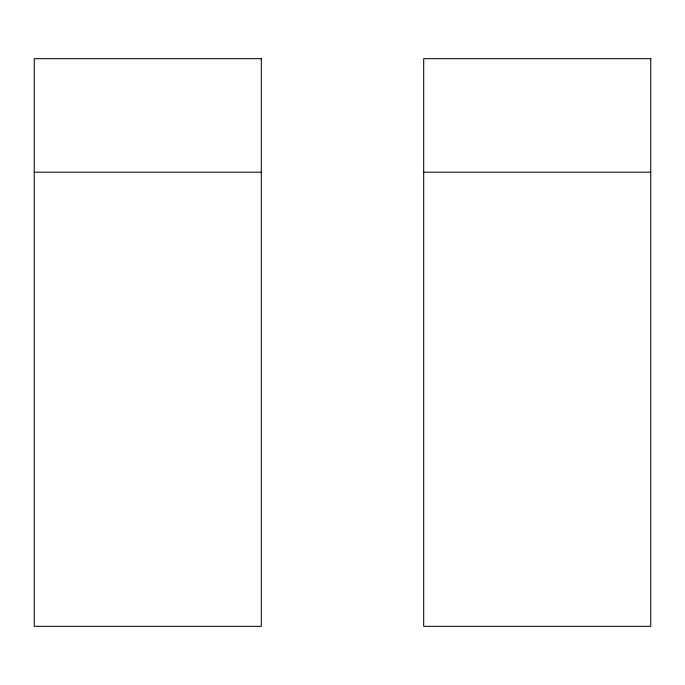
<?xml version="1.0" encoding="UTF-8"?>
<svg xmlns="http://www.w3.org/2000/svg" width="685" height="685" viewBox="0 0 685 685"><rect width="100%" height="100%" fill="white"/><g stroke="black" fill="none" stroke-linecap="round" stroke-linejoin="round"><path stroke-width="1.03" d="M34.25 172.209L261.31 172.209M423.69 172.209L650.75 172.209M261.31 58.679L34.25 58.679L34.25 626.321L261.31 626.321L261.31 58.679M650.75 58.679L423.69 58.679L423.69 626.321L650.75 626.321L650.75 58.679"/></g></svg>
